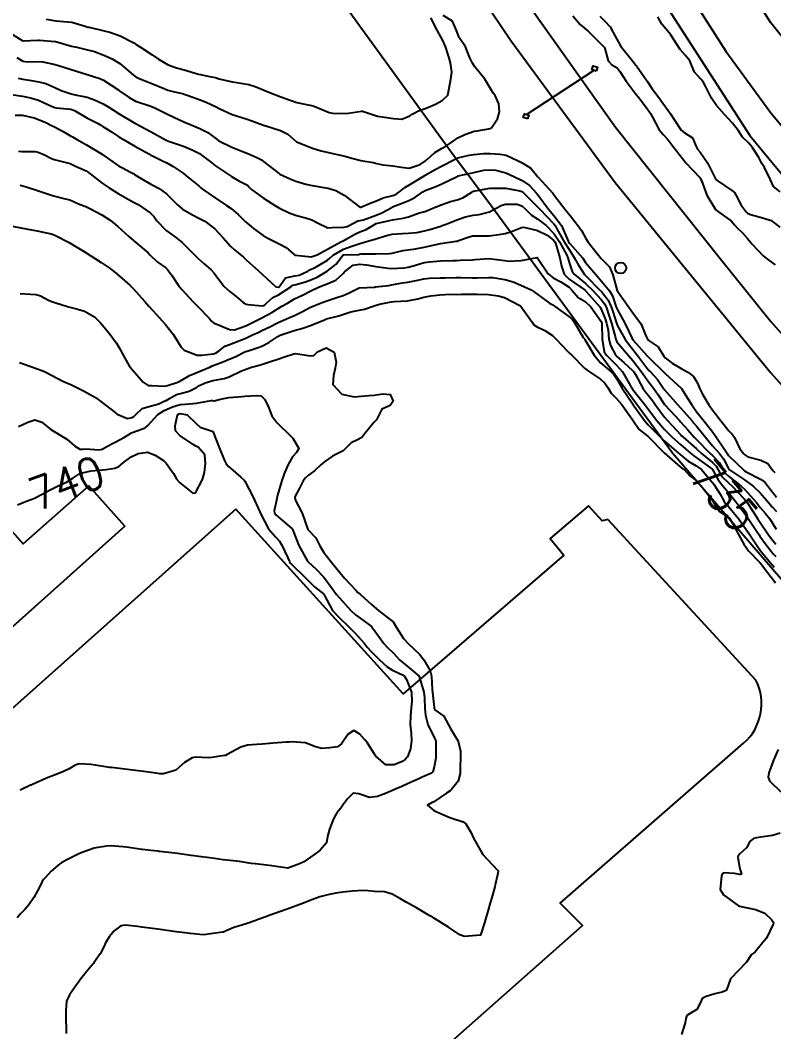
# Model space of a CAD drawing. Header units: metres. Extents: x 307586 to 320046, y 7427249 to 7434250.
# Drawn here: x 314451.9 to 314545.3, y 7432090.3 to 7432215.6 of the extents above; entities that cross this region are included whole.
import ezdxf
from ezdxf.enums import TextEntityAlignment as Align

# ---------------------------------------------------------------- set-up
doc = ezdxf.new("R2010")
doc.units = ezdxf.units.M
doc.header["$MEASUREMENT"] = 0
for name, color, linetype in [('Cotas', 45, 'Continuous'), ('Curvas de Nivel 1m', 11, 'Continuous'), ('Curvas de Nivel 5m', 15, 'Continuous'), ('Divisa', 42, 'FENCELINE2'), ('Edificações', 30, 'Continuous'), ('Linha Férrea', 20, 'Continuous'), ('Portico', 45, 'Continuous'), ('Postes', 20, 'Continuous'), ('Vias Primárias', 230, 'Continuous')]:
    doc.layers.add(name, color=color, linetype=linetype)
doc.styles.add('Style-STANDARD', font='STANDARD.shx')
doc.linetypes.add('FENCELINE2', pattern='A,0.25,-0.1,[132,ltypeshp.shx,S=0.1,R=0,X=-0.1,Y=0],-0.1,1', length=1.45)

msp = doc.modelspace()

# ---------------------------------------------------------------- linework, layer by layer
at = {"layer": 'Curvas de Nivel 1m', "flags": 128}
for points, elevation in [([(314450.3, 7432214.23), (314452.14, 7432213.08), (314452.28, 7432213.02), (314454.1, 7432213.1), (314454.29, 7432213.1), (314456.23, 7432212.94), (314456.28, 7432212.93), (314456.47, 7432212.88), (314458.28, 7432212.37), (314458.91, 7432212.22), (314460.27, 7432211.92), (314461.13, 7432211.68), (314462.27, 7432211.26), (314463.3, 7432210.8), (314464.25, 7432210.2), (314465.95, 7432208.76), (314466.11, 7432208.64), (314466.23, 7432208.55), (314466.64, 7432208.34), (314468.22, 7432207.75), (314469.85, 7432207.09), (314470.21, 7432206.91), (314470.36, 7432206.86), (314471.05, 7432206.71), (314472.01, 7432206.49), (314472.21, 7432206.43), (314472.6, 7432206.29), (314474.2, 7432205.69), (314474.95, 7432205.41), (314476.19, 7432204.83), (314476.57, 7432204.64), (314478.18, 7432203.89), (314479.23, 7432203.55), (314480.17, 7432203.29), (314482.06, 7432202.57), (314482.13, 7432202.54), (314482.16, 7432202.53), (314482.23, 7432202.51), (314484.16, 7432201.9), (314485.06, 7432201.45), (314486.14, 7432200.52), (314488.13, 7432199.73), (314489.21, 7432199.41), (314490.12, 7432199.18), (314491.75, 7432198.82), (314492.12, 7432198.75), (314493.17, 7432198.44), (314494.11, 7432198.19), (314495.64, 7432197.94), (314496.11, 7432197.84), (314496.84, 7432197.66), (314498.1, 7432197.53), (314499.1, 7432197.37), (314500.1, 7432197.24), (314501.46, 7432197.7), (314502.11, 7432198.16), (314502.21, 7432198.23), (314502.34, 7432198.33), (314503.27, 7432199.17), (314504.13, 7432199.69), (314504.54, 7432199.9), (314505.14, 7432200.3), (314506.15, 7432201.01), (314506.99, 7432201.43), (314508.16, 7432201.81), (314508.54, 7432201.88), (314510.16, 7432202.16), (314510.3, 7432202.24), (314511.06, 7432203.35), (314511.31, 7432204.22), (314511.2, 7432205.22), (314510.74, 7432206.23), (314510.53, 7432206.55), (314510.22, 7432207.05), (314509.46, 7432208.25), (314508.26, 7432209.79), (314507.93, 7432210.26), (314507.62, 7432210.92), (314507.08, 7432212.27), (314506.3, 7432213.44), (314505.95, 7432214.29), (314505.48, 7432215.45), (314504.33, 7432216.17)], 729), ([(314455.14, 7432215.72), (314456.32, 7432215.49), (314457.79, 7432215.39), (314458.32, 7432215.33), (314459.97, 7432214.84), (314460.31, 7432214.73), (314460.45, 7432214.7), (314462.3, 7432214.27), (314463.02, 7432214.09), (314464.3, 7432213.63), (314465.99, 7432212.76), (314466.17, 7432212.65), (314466.28, 7432212.56), (314466.81, 7432212.22), (314468.27, 7432211.28), (314469.06, 7432210.73), (314470.25, 7432210.04), (314471.28, 7432209.67), (314472.24, 7432209.41), (314474.01, 7432208.9), (314474.24, 7432208.85), (314475.14, 7432208.66), (314476.05, 7432208.47), (314476.23, 7432208.42), (314476.53, 7432208.33), (314478.23, 7432207.96), (314479.01, 7432207.82), (314480.22, 7432207.62), (314481.01, 7432207.38), (314482.22, 7432206.86), (314482.93, 7432206.56), (314484.21, 7432206.1), (314485.35, 7432205.68), (314486.2, 7432205.39), (314487.6, 7432205.1), (314488.2, 7432204.98), (314489.42, 7432204.49), (314490.19, 7432204.16), (314490.6, 7432204.06), (314492.19, 7432204.01), (314492.6, 7432204.04), (314494.19, 7432204.3), (314494.33, 7432204.29), (314496.18, 7432203.68), (314497.03, 7432203.55), (314498.18, 7432203.38), (314499.21, 7432203.33), (314500.18, 7432203.73), (314500.55, 7432203.99), (314501.26, 7432204.34), (314502.2, 7432204.67), (314503.35, 7432205.17), (314504.21, 7432205.64), (314504.88, 7432206.3), (314505.08, 7432207.15), (314505.28, 7432208.29), (314505.39, 7432209.15), (314505.24, 7432210.3), (314505, 7432211.03), (314504.62, 7432212.3), (314504.29, 7432213.08), (314503.59, 7432214.32), (314502.77, 7432215.88)], 728), ([(314520.38, 7432216.12), (314521.27, 7432215.05), (314522.31, 7432214.18), (314522.42, 7432214.09), (314524.29, 7432212.21), (314524.34, 7432212.07), (314524.74, 7432210.54), (314525.2, 7432210.06), (314525.89, 7432209.68), (314526.25, 7432209.19), (314526.98, 7432208.03), (314528.22, 7432206.38), (314528.5, 7432206.02), (314529.54, 7432204.67), (314530.01, 7432204), (314530.19, 7432203.63), (314531.07, 7432201.99), (314531.58, 7432201.4), (314532.15, 7432200.79), (314532.79, 7432199.96), (314534.13, 7432198.24), (314534.25, 7432198.07), (314534.35, 7432197.95), (314536.1, 7432196.08), (314536.21, 7432195.92), (314536.31, 7432195.7), (314536.98, 7432193.91), (314538.05, 7432192.14), (314538.29, 7432191.9), (314540.03, 7432190.67), (314540.39, 7432190.24), (314540.72, 7432189.87), (314541.39, 7432189.23), (314542.01, 7432188.52), (314542.6, 7432187.84), (314543.98, 7432186.39), (314544.71, 7432185.82), (314545.44, 7432185.28)], 729), ([(314523.72, 7432216.08), (314524.33, 7432215.45), (314525.01, 7432214.75), (314525.39, 7432214.05), (314526.29, 7432212.41), (314526.56, 7432212.04), (314527.76, 7432210.53), (314528.18, 7432210.02), (314528.26, 7432209.91), (314529.57, 7432208.01), (314530.23, 7432207.06), (314531.04, 7432205.99), (314531.53, 7432205.31), (314532.2, 7432204.38), (314532.49, 7432203.97), (314533.01, 7432203.13), (314533.81, 7432201.95), (314534.16, 7432201.66), (314535.21, 7432200.99), (314535.68, 7432199.93), (314535.82, 7432199.6), (314536.14, 7432199.21), (314537.08, 7432197.91), (314538.05, 7432195.94), (314538.07, 7432195.9), (314538.09, 7432195.87), (314538.28, 7432195.7), (314540.08, 7432194.49), (314540.42, 7432194.22), (314540.62, 7432193.87), (314541.24, 7432192.68), (314541.84, 7432191.85), (314541.93, 7432191.74), (314542.04, 7432191.66), (314542.38, 7432191.51), (314544.04, 7432191.07), (314544.97, 7432190.75), (314546.02, 7432189.94)], 728), ([(314546.08, 7432194.31), (314545.25, 7432194.98), (314544.85, 7432195.82), (314544.12, 7432197.31), (314543.81, 7432197.83), (314543.41, 7432198.56), (314542.6, 7432199.85), (314542.15, 7432200.37), (314541.39, 7432201.1), (314540.9, 7432201.87), (314540.18, 7432202.81), (314539.17, 7432203.89), (314538.2, 7432205), (314537.55, 7432205.91), (314536.85, 7432207.3), (314536.53, 7432207.92), (314536.25, 7432208.28), (314535.47, 7432209.15), (314535.13, 7432209.94), (314534.87, 7432210.55), (314534.28, 7432211.26), (314533.68, 7432211.96), (314532.48, 7432213.8), (314532.37, 7432213.97), (314532.31, 7432214.03), (314531.41, 7432215.07), (314530.92, 7432215.99)], 728), ([(314451.67, 7432208.38), (314452.23, 7432208.28), (314453.01, 7432208.14), (314454.22, 7432207.95), (314455.08, 7432207.75), (314456.22, 7432207.23), (314457, 7432206.87), (314458.21, 7432206.47), (314458.73, 7432206.34), (314460.2, 7432206.02), (314461.1, 7432205.72), (314462.2, 7432205.21), (314462.89, 7432204.8), (314464.18, 7432203.98), (314466.11, 7432202.81), (314466.16, 7432202.78), (314466.21, 7432202.76), (314468.15, 7432201.73), (314470, 7432200.72), (314470.14, 7432200.65), (314470.27, 7432200.59), (314472.13, 7432199.97), (314473.32, 7432199.49), (314474.12, 7432199.06), (314474.68, 7432198.66), (314475.47, 7432198.01), (314476.1, 7432197.54), (314477.48, 7432196.63), (314478.09, 7432196.22), (314479.01, 7432195.68), (314480.08, 7432195.12), (314480.33, 7432194.85), (314480.59, 7432194.59), (314482.06, 7432193.51), (314483.53, 7432192.56), (314484.04, 7432192.27), (314485.22, 7432191.71), (314486.03, 7432191.41), (314487.53, 7432191.01), (314488.03, 7432190.85), (314488.73, 7432190.49), (314490.01, 7432189.86), (314490.57, 7432189.91), (314492.02, 7432189.94), (314492.43, 7432190.03), (314493.22, 7432190.44), (314493.73, 7432190.73), (314494.03, 7432190.77), (314494.46, 7432190.85), (314496.03, 7432191.43), (314496.72, 7432191.71), (314497.94, 7432192.38), (314498, 7432192.42), (314498.04, 7432192.44), (314499.43, 7432192.99), (314500.06, 7432193.25), (314500.8, 7432193.61), (314501.81, 7432194.33), (314502.07, 7432194.48), (314503.42, 7432194.97), (314504.08, 7432195.28), (314506.04, 7432196.23), (314506.09, 7432196.25), (314506.11, 7432196.26), (314506.19, 7432196.28), (314507.73, 7432196.63), (314508.1, 7432196.71), (314509.37, 7432196.98), (314510.1, 7432197.04), (314510.86, 7432196.99), (314512.1, 7432196.67), (314513.09, 7432196.2), (314514.09, 7432195.7), (314515.01, 7432195.11), (314515.87, 7432194.16), (314516.07, 7432193.89), (314517.38, 7432192.15), (314518.04, 7432191.39), (314518.98, 7432190.13), (314519.73, 7432188.4), (314519.86, 7432188.12), (314520, 7432187.92), (314521.6, 7432186.1), (314521.76, 7432185.88), (314521.97, 7432185.57), (314523.24, 7432184.08), (314523.94, 7432183.25), (314524.91, 7432182.06), (314525.29, 7432181.42), (314525.77, 7432180.04), (314525.8, 7432179.94), (314525.9, 7432179.71), (314526.83, 7432178.03), (314527.73, 7432176.14), (314527.8, 7432176.02), (314527.85, 7432175.95), (314529.6, 7432174), (314529.83, 7432173.75), (314531.64, 7432171.97), (314531.72, 7432171.88), (314531.8, 7432171.79), (314533.33, 7432170.41), (314533.78, 7432170.03), (314533.82, 7432169.99), (314533.86, 7432169.95), (314534.6, 7432168.77), (314535.11, 7432167.93), (314535.75, 7432167.04), (314536.66, 7432165.91), (314537.72, 7432164.54), (314538.19, 7432163.9), (314539.11, 7432162.46), (314539.53, 7432161.87), (314539.59, 7432161.78), (314539.68, 7432161.66), (314541.56, 7432159.85), (314541.66, 7432159.77), (314541.87, 7432159.64), (314543.65, 7432158.71), (314544.18, 7432158.35), (314544.59, 7432157.82), (314545.62, 7432156.48)], 731), ([(314450.78, 7432206.37), (314452.21, 7432206.17), (314453.17, 7432205.95), (314454.2, 7432205.65), (314454.73, 7432205.44), (314455.86, 7432204.89), (314456.19, 7432204.74), (314456.37, 7432204.7), (314458.19, 7432204.57), (314458.64, 7432204.4), (314460.17, 7432203.5), (314461.49, 7432202.82), (314461.92, 7432202.57), (314462.16, 7432202.42), (314463.22, 7432201.73), (314464.15, 7432201.11), (314464.34, 7432200.99), (314464.72, 7432200.78), (314466.13, 7432199.99), (314467.83, 7432199.03), (314468.11, 7432198.87), (314468.38, 7432198.74), (314469.56, 7432198.17), (314470.1, 7432197.9), (314470.85, 7432197.46), (314471.99, 7432196.69), (314472.09, 7432196.62), (314472.45, 7432196.32), (314474.08, 7432195.03), (314474.26, 7432194.85), (314474.48, 7432194.66), (314476.06, 7432193.56), (314477.47, 7432192.63), (314478.04, 7432192.23), (314478.91, 7432191.49), (314479.84, 7432190.59), (314480.02, 7432190.42), (314480.8, 7432189.79), (314482, 7432188.91), (314482.58, 7432188.56), (314483.99, 7432187.88), (314484.85, 7432187.41), (314485.91, 7432186.52), (314485.94, 7432186.49), (314485.97, 7432186.48), (314486.02, 7432186.47), (314487.97, 7432186.28), (314488.7, 7432186.49), (314489.98, 7432187.2), (314491.65, 7432188.11), (314491.99, 7432188.29), (314492.1, 7432188.34), (314492.31, 7432188.45), (314493.36, 7432189.08), (314494.01, 7432189.34), (314494.79, 7432189.64), (314496, 7432190.4), (314496.02, 7432190.41), (314497.66, 7432190.75), (314498.03, 7432190.83), (314499.36, 7432191.04), (314500.03, 7432191.22), (314501.4, 7432191.7), (314502.04, 7432191.89), (314502.36, 7432192.01), (314503.1, 7432192.32), (314503.77, 7432192.59), (314504.05, 7432192.71), (314505.22, 7432193.13), (314506.06, 7432193.34), (314506.77, 7432193.57), (314507.86, 7432194.26), (314507.99, 7432194.35), (314508.07, 7432194.38), (314509.63, 7432194.69), (314510.08, 7432194.75), (314510.62, 7432194.77), (314512.08, 7432194.76), (314513.82, 7432194.45), (314514.07, 7432194.35), (314514.17, 7432194.29), (314514.28, 7432194.19), (314516.05, 7432192.43), (314516.31, 7432192.16), (314518.03, 7432190.37), (314518.2, 7432190.14), (314518.41, 7432189.75), (314519.29, 7432188.13), (314519.99, 7432187.03), (314520.58, 7432186.11), (314521.07, 7432185.21), (314521.84, 7432184.09), (314521.95, 7432183.96), (314523.81, 7432182.07), (314523.92, 7432181.96), (314524.76, 7432180.91), (314525.14, 7432180.05), (314525.32, 7432179.48), (314525.79, 7432178.04), (314525.88, 7432177.78), (314526.86, 7432176.03), (314527.84, 7432174.75), (314528.45, 7432174.01), (314529.81, 7432172.2), (314529.99, 7432172), (314530.86, 7432171.05), (314531.63, 7432169.97), (314531.69, 7432169.88), (314531.78, 7432169.76), (314533.35, 7432167.95), (314533.76, 7432167.5), (314535.16, 7432165.93), (314535.43, 7432165.62), (314535.73, 7432165.26), (314536.82, 7432163.91), (314537.7, 7432162.86), (314538.54, 7432161.89), (314539.03, 7432161.23), (314539.66, 7432160.04), (314539.79, 7432159.87), (314541.65, 7432158.64), (314542.74, 7432157.84), (314543.63, 7432156.98), (314544.62, 7432155.81), (314545.09, 7432155.29), (314545.6, 7432154.73)], 732), ([(314451.31, 7432203.8), (314452.18, 7432203.8), (314453.63, 7432203.46), (314454.17, 7432203.29), (314455.08, 7432202.9), (314455.8, 7432202.53), (314456.16, 7432202.36), (314457.22, 7432201.8), (314458.15, 7432201.26), (314458.4, 7432201.11), (314458.87, 7432200.85), (314460.13, 7432200.15), (314461.79, 7432199.14), (314462.11, 7432198.93), (314462.29, 7432198.81), (314464.1, 7432197.55), (314464.59, 7432197.27), (314465.56, 7432196.77), (314465.9, 7432196.58), (314466.09, 7432196.46), (314466.83, 7432196.01), (314468.08, 7432195.27), (314468.43, 7432195.08), (314469.15, 7432194.72), (314470.06, 7432194.08), (314471.42, 7432192.7), (314472.04, 7432192.17), (314473.25, 7432191.46), (314474.03, 7432191.05), (314474.28, 7432190.92), (314474.77, 7432190.66), (314476.01, 7432189.72), (314477.04, 7432188.63), (314477.98, 7432187.58), (314478.48, 7432187.12), (314479.14, 7432186.6), (314479.59, 7432186.21), (314479.97, 7432185.85), (314481.41, 7432184.58), (314481.95, 7432184.07), (314483.58, 7432182.55), (314483.92, 7432182.5), (314484, 7432182.55), (314484.8, 7432183.68), (314485.94, 7432183.89), (314486.49, 7432183.97), (314487.54, 7432184.5), (314487.79, 7432184.66), (314487.96, 7432184.72), (314488.38, 7432184.91), (314489.97, 7432185.85), (314490.31, 7432186.12), (314490.69, 7432186.46), (314491.98, 7432187.23), (314492.87, 7432187.55), (314493.99, 7432187.92), (314495.69, 7432188.4), (314495.93, 7432188.47), (314495.99, 7432188.48), (314497.45, 7432188.94), (314498, 7432189.05), (314499.23, 7432189.14), (314500.01, 7432189.18), (314501.06, 7432189.29), (314502.01, 7432189.48), (314502.68, 7432189.66), (314504.02, 7432190.08), (314504.2, 7432190.13), (314504.68, 7432190.3), (314506.03, 7432190.85), (314507.08, 7432191.22), (314508.03, 7432191.41), (314508.79, 7432191.5), (314510.04, 7432191.83), (314510.82, 7432192.23), (314511.6, 7432192.67), (314512.05, 7432192.78), (314513.48, 7432192.77), (314514.05, 7432192.57), (314514.5, 7432192.18), (314515.28, 7432191.41), (314516.03, 7432190.93), (314517.07, 7432190.15), (314518.01, 7432189.17), (314518.72, 7432188.13), (314519.63, 7432186.47), (314519.78, 7432186.12), (314519.97, 7432185.43), (314520.28, 7432184.44), (314520.53, 7432184.11), (314521.94, 7432182.96), (314522.85, 7432182.08), (314523.91, 7432180.96), (314524.3, 7432180.46), (314524.49, 7432180.06), (314524.85, 7432179.02), (314525.17, 7432178.05), (314525.68, 7432176.22), (314525.71, 7432176.04), (314525.74, 7432175.93), (314525.85, 7432175.74), (314527.28, 7432174.03), (314527.82, 7432173.4), (314528.89, 7432172.01), (314529.79, 7432170.74), (314530.11, 7432170.32), (314530.36, 7432169.99), (314530.95, 7432169.16), (314531.75, 7432167.97), (314533.63, 7432165.95), (314533.73, 7432165.84), (314534.63, 7432164.84), (314535.43, 7432163.92), (314535.71, 7432163.63), (314537.41, 7432161.9), (314537.68, 7432161.66), (314538.55, 7432160.76), (314539.04, 7432159.88), (314539.27, 7432159.48), (314539.66, 7432159.1), (314541.24, 7432157.85), (314541.64, 7432157.49), (314543.13, 7432155.83), (314543.61, 7432155.23), (314544.24, 7432154.46), (314544.77, 7432153.81), (314545.57, 7432152.53)], 733), ([(314451.69, 7432199.36), (314452.12, 7432199.3), (314453.75, 7432199.29), (314454.12, 7432199.23), (314454.92, 7432198.9), (314455.7, 7432198.48), (314456.11, 7432198.33), (314456.8, 7432198.17), (314458.1, 7432197.81), (314458.76, 7432197.51), (314460.09, 7432196.9), (314460.22, 7432196.83), (314462.08, 7432195.38), (314462.93, 7432194.8), (314464.06, 7432194.11), (314465.56, 7432193.26), (314466.05, 7432193.01), (314466.53, 7432192.76), (314468.03, 7432191.73), (314468.5, 7432191.21), (314468.86, 7432190.73), (314470.01, 7432189.54), (314471.14, 7432188.7), (314471.99, 7432188.05), (314473.34, 7432186.68), (314473.97, 7432186.04), (314474.71, 7432185.4), (314475.59, 7432184.65), (314475.95, 7432184.22), (314477.16, 7432182.63), (314477.92, 7432181.94), (314478.65, 7432181.35), (314479.52, 7432180.6), (314479.9, 7432180.4), (314480.12, 7432180.37), (314481.9, 7432180.2), (314482.19, 7432180.28), (314482.49, 7432180.56), (314483.22, 7432181.24), (314483.91, 7432181.57), (314485.45, 7432182.53), (314485.71, 7432182.74), (314485.93, 7432182.81), (314487.28, 7432183.16), (314487.94, 7432183.4), (314488.69, 7432183.74), (314489.93, 7432184.47), (314489.95, 7432184.48), (314491.05, 7432185.37), (314491.88, 7432186.45), (314491.97, 7432186.5), (314493.84, 7432186.57), (314493.97, 7432186.59), (314494.17, 7432186.63), (314495.98, 7432186.63), (314497.68, 7432186.68), (314497.98, 7432186.73), (314499.3, 7432187.05), (314499.98, 7432187.13), (314500.9, 7432187.26), (314501.98, 7432187.47), (314502.69, 7432187.62), (314503.99, 7432187.9), (314505.92, 7432188.2), (314505.99, 7432188.21), (314506.05, 7432188.22), (314506.23, 7432188.28), (314507.52, 7432188.74), (314508, 7432188.85), (314509.38, 7432188.86), (314510, 7432188.87), (314511.22, 7432189.01), (314512.01, 7432189.17), (314512.8, 7432189.42), (314514.02, 7432189.9), (314514.29, 7432189.92), (314516.01, 7432189.52), (314517.21, 7432188.95), (314518, 7432188.33), (314518.15, 7432188.14), (314518.29, 7432187.85), (314518.76, 7432186.13), (314518.97, 7432185.12), (314519.32, 7432184.13), (314519.94, 7432183.5), (314521.89, 7432182.12), (314521.92, 7432182.1), (314522.05, 7432181.96), (314523.73, 7432180.07), (314523.9, 7432179.79), (314524.39, 7432178.57), (314524.56, 7432178.06), (314524.75, 7432177.17), (314524.86, 7432176.05), (314525.05, 7432175.26), (314525.72, 7432174.04), (314525.83, 7432173.92), (314526.69, 7432173.16), (314527.81, 7432172.16), (314527.92, 7432172.02), (314528.13, 7432171.68), (314529.06, 7432170.01), (314529.36, 7432169.58), (314529.77, 7432169.07), (314530.25, 7432168.46), (314530.59, 7432167.98), (314531.74, 7432166.42), (314532.12, 7432165.97), (314533.72, 7432164.25), (314533.86, 7432164.09), (314534.01, 7432163.95), (314535.69, 7432162.48), (314536.34, 7432161.91), (314537.67, 7432160.8), (314538.12, 7432160.34), (314538.37, 7432159.89), (314538.85, 7432159.07), (314539.65, 7432158.28), (314540.11, 7432157.87), (314541.62, 7432156.27), (314541.96, 7432155.85), (314542.67, 7432154.77), (314543.26, 7432153.83), (314543.59, 7432153.34), (314544.62, 7432151.81), (314545.02, 7432151.27), (314545.55, 7432150.65)], 734), ([(314450.91, 7432190.05), (314452.01, 7432189.85), (314453.31, 7432189.61), (314454, 7432189.48), (314455.77, 7432189.11), (314456, 7432189.04), (314456.36, 7432188.88), (314457.98, 7432188.03), (314458.73, 7432187.6), (314459.97, 7432186.83), (314461.96, 7432185.54), (314463.05, 7432184.8), (314463.94, 7432184.12), (314465.48, 7432182.77), (314465.71, 7432182.55), (314465.92, 7432182.33), (314467.33, 7432180.75), (314467.89, 7432180.12), (314469.16, 7432178.72), (314469.49, 7432178.34), (314469.86, 7432177.92), (314470.87, 7432176.7), (314471.84, 7432175.06), (314472.23, 7432174.69), (314473.82, 7432174.06), (314474.41, 7432174.07), (314475.83, 7432174.25), (314476.13, 7432174.34), (314476.56, 7432174.63), (314477.28, 7432175.19), (314477.84, 7432175.41), (314479.14, 7432175.9), (314479.85, 7432176.19), (314480.13, 7432176.31), (314480.69, 7432176.58), (314481.48, 7432176.95), (314481.86, 7432177.12), (314482.83, 7432177.59), (314483.87, 7432178.11), (314484.84, 7432178.54), (314485.56, 7432178.85), (314485.88, 7432179), (314486.89, 7432179.51), (314487.9, 7432180.01), (314488.23, 7432180.16), (314488.98, 7432180.48), (314489.91, 7432180.83), (314491.15, 7432181.22), (314491.91, 7432181.48), (314492.59, 7432181.77), (314493.92, 7432182.43), (314495.81, 7432182.52), (314495.92, 7432182.53), (314497.58, 7432182.73), (314497.93, 7432182.79), (314499.26, 7432183.04), (314499.93, 7432183.14), (314500.96, 7432183.32), (314501.94, 7432183.55), (314502.63, 7432183.63), (314503.94, 7432183.65), (314504.58, 7432183.67), (314505.94, 7432183.72), (314506.5, 7432183.72), (314507.94, 7432183.68), (314508.52, 7432183.68), (314509.95, 7432183.72), (314510.48, 7432183.7), (314511.94, 7432183.47), (314512.99, 7432183.15), (314513.93, 7432182.77), (314515.21, 7432182.17), (314515.64, 7432181.89), (314515.92, 7432181.67), (314517.51, 7432180.54), (314517.9, 7432180.3), (314518.13, 7432180.14), (314519.89, 7432178.87), (314520.31, 7432178.53), (314520.57, 7432178.11), (314521.67, 7432176.28), (314521.81, 7432176.09), (314521.83, 7432176.07), (314521.85, 7432176.04), (314523.01, 7432174.08), (314523.82, 7432173.15), (314525.08, 7432172.05), (314525.45, 7432171.7), (314525.79, 7432171.19), (314526.46, 7432170.03), (314527.76, 7432168.09), (314527.79, 7432168.05), (314527.82, 7432168.02), (314527.99, 7432167.78), (314529.25, 7432166), (314529.47, 7432165.73), (314529.73, 7432165.46), (314531.19, 7432163.98), (314531.71, 7432163.48), (314533.48, 7432161.95), (314533.68, 7432161.77), (314534.69, 7432160.95), (314535.67, 7432160.39), (314536.32, 7432159.91), (314537.65, 7432158.36), (314537.84, 7432158.09), (314537.97, 7432157.9), (314538.64, 7432156.87), (314539.18, 7432155.88), (314539.35, 7432155.62), (314539.61, 7432155.36), (314540.89, 7432153.86), (314541.58, 7432152.91), (314542.3, 7432151.84), (314543.54, 7432149.95), (314543.59, 7432149.88), (314543.64, 7432149.83), (314544.51, 7432148.79), (314545.33, 7432147.8)], 736), ([(314451.91, 7432181.74), (314453.19, 7432181.64), (314453.91, 7432181.59), (314454.41, 7432181.41), (314455.44, 7432180.89), (314455.9, 7432180.69), (314456.19, 7432180.59), (314457.89, 7432180.06), (314458.9, 7432179.83), (314459.88, 7432179.55), (314461.12, 7432178.82), (314461.87, 7432178.1), (314462.93, 7432176.8), (314463.84, 7432175.58), (314464.13, 7432175.08), (314464.3, 7432174.78), (314464.89, 7432173.7), (314465.43, 7432172.77), (314465.59, 7432172.55), (314465.8, 7432172.3), (314467.16, 7432170.75), (314467.78, 7432170.33), (314468.2, 7432170.31), (314469.78, 7432170.25), (314470.17, 7432170.31), (314471.31, 7432170.69), (314471.65, 7432170.82), (314471.79, 7432170.9), (314472.9, 7432171.57), (314473.8, 7432171.94), (314475.48, 7432172.64), (314475.7, 7432172.75), (314475.81, 7432172.79), (314477.15, 7432173.29), (314477.82, 7432173.57), (314478.54, 7432173.89), (314479.83, 7432174.52), (314479.88, 7432174.54), (314480.03, 7432174.59), (314481.39, 7432175.03), (314481.84, 7432175.21), (314482.73, 7432175.67), (314483.85, 7432176.41), (314484.11, 7432176.55), (314485.86, 7432177.14), (314486.94, 7432177.43), (314487.87, 7432177.75), (314489.6, 7432178.47), (314489.8, 7432178.55), (314489.87, 7432178.58), (314491.37, 7432178.96), (314491.88, 7432179.11), (314492.87, 7432179.45), (314493.89, 7432179.67), (314494.55, 7432179.77), (314495.9, 7432180.24), (314496.01, 7432180.29), (314496.42, 7432180.39), (314497.66, 7432180.63), (314497.91, 7432180.68), (314498.25, 7432180.72), (314499.91, 7432180.81), (314501.18, 7432181.07), (314501.91, 7432181.27), (314502.8, 7432181.44), (314503.92, 7432181.57), (314505.25, 7432181.62), (314505.92, 7432181.61), (314506.57, 7432181.62), (314507.92, 7432181.64), (314508.53, 7432181.64), (314509.92, 7432181.6), (314511.14, 7432181.44), (314511.91, 7432181.21), (314513.9, 7432180.19), (314514.74, 7432179.03), (314515.33, 7432178.17), (314515.56, 7432177.84), (314515.87, 7432177.63), (314516.9, 7432177.12), (314517.86, 7432176.5), (314518.25, 7432176.14), (314519.84, 7432174.47), (314520.02, 7432174.3), (314520.2, 7432174.11), (314521.81, 7432172.49), (314522.31, 7432172.08), (314523.79, 7432171.09), (314524.35, 7432170.62), (314524.72, 7432170.06), (314525.12, 7432169.39), (314525.77, 7432168.76), (314526.41, 7432168.03), (314527.73, 7432166.14), (314527.81, 7432166.02), (314528.6, 7432164.89), (314529.71, 7432163.99), (314531.68, 7432161.97), (314533.67, 7432160.25), (314533.85, 7432160.13), (314534.13, 7432159.94), (314534.88, 7432159.15), (314535.65, 7432158.56), (314536.3, 7432157.91), (314537.62, 7432156.2), (314537.78, 7432155.9), (314538.49, 7432154.77), (314539.59, 7432154.04), (314539.78, 7432153.87), (314540.16, 7432153.29), (314540.9, 7432151.86), (314541.55, 7432150.65), (314542.13, 7432149.84), (314543.53, 7432148.39), (314543.8, 7432148.1), (314544.02, 7432147.82), (314545.49, 7432145.86)], 737), ([(314451.81, 7432173.19), (314452.54, 7432172.92), (314453.8, 7432172.48), (314454.94, 7432172.04), (314455.79, 7432171.6), (314457.21, 7432170.87), (314457.78, 7432170.61), (314458.2, 7432170.43), (314459.77, 7432169.65), (314461.23, 7432168.82), (314461.75, 7432168.47), (314463.16, 7432167.38), (314463.73, 7432166.92), (314463.81, 7432166.87), (314463.91, 7432166.79), (314465.19, 7432166.23), (314465.73, 7432166.37), (314465.99, 7432166.5), (314466.25, 7432166.75), (314467.01, 7432167.47), (314467.74, 7432167.66), (314469.08, 7432168.05), (314469.75, 7432168.38), (314469.98, 7432168.48), (314470.41, 7432168.7), (314471.27, 7432169.19), (314471.76, 7432169.34), (314472.84, 7432169.61), (314473.77, 7432170.09), (314474.13, 7432170.31), (314474.82, 7432170.65), (314475.79, 7432170.96), (314477.2, 7432171.21), (314477.79, 7432171.4), (314479.33, 7432172.13), (314479.8, 7432172.32), (314479.99, 7432172.39), (314480.58, 7432172.58), (314481.54, 7432172.84), (314481.81, 7432172.92), (314483.05, 7432173.32), (314483.82, 7432173.6), (314484.53, 7432173.83), (314485.83, 7432174.25), (314486.07, 7432174.28), (314487.83, 7432174.01), (314488.28, 7432174.04), (314488.73, 7432174.49), (314489.84, 7432175), (314490.82, 7432174.46), (314491.06, 7432173.22), (314490.95, 7432172.46), (314490.71, 7432171.55), (314490.65, 7432170.46), (314491.76, 7432169.24), (314493.28, 7432168.92), (314493.76, 7432168.96), (314495.1, 7432169.08), (314495.76, 7432169.13), (314496.84, 7432169.31), (314497.77, 7432169.2), (314498.13, 7432168.37), (314497.75, 7432167.86), (314496.73, 7432167.4), (314496.24, 7432166.39), (314496.04, 7432166.08), (314495.73, 7432165.76), (314494.66, 7432164.42), (314494.23, 7432163.9), (314493.7, 7432163.58), (314492.91, 7432163.22), (314492.15, 7432162.45), (314491.91, 7432162.22), (314491.68, 7432162.11), (314490.59, 7432161.55), (314489.67, 7432160.89), (314489.18, 7432160.48), (314488.37, 7432159.77), (314487.64, 7432159.23), (314487.26, 7432158.88), (314486.99, 7432158.51), (314486.51, 7432157.62), (314485.92, 7432156.52), (314485.97, 7432156.15), (314486.83, 7432154.51), (314487.56, 7432152.5), (314488.54, 7432151.47), (314489.05, 7432150.48), (314489.53, 7432149.62), (314490.44, 7432148.46), (314491.5, 7432147.17), (314492.11, 7432146.44), (314493.48, 7432144.97), (314493.75, 7432144.7), (314494.06, 7432144.42), (314495.45, 7432143.2), (314496.36, 7432142.39), (314497.43, 7432141.57), (314498.11, 7432141.05), (314498.53, 7432140.36), (314499.4, 7432138.98), (314500.02, 7432138.34), (314501.38, 7432137.05), (314501.94, 7432136.32), (314502.69, 7432134.99), (314502.89, 7432134.31), (314502.97, 7432132.67), (314502.99, 7432132.31), (314503.19, 7432130.43), (314503.21, 7432130.31), (314503.3, 7432130.15), (314504.38, 7432129.38), (314504.99, 7432128.28), (314505.28, 7432127.77), (314506.19, 7432126.27), (314506.48, 7432125.03), (314506.47, 7432124.27), (314506.43, 7432123.05), (314506.41, 7432122.27), (314506.17, 7432121.3), (314505.36, 7432120.28), (314505.27, 7432120.19), (314505.18, 7432120.12), (314504.73, 7432119.84), (314503.17, 7432118.76), (314502.87, 7432118.61), (314502.38, 7432118.32), (314503.15, 7432117.69), (314504.28, 7432117.16), (314505.14, 7432116.81), (314506.81, 7432116.26), (314507.13, 7432116.03), (314507.77, 7432114.9), (314508.08, 7432114.25), (314509.09, 7432112.42), (314509.23, 7432112.23), (314511.06, 7432110.28), (314511.12, 7432110.21), (314511.14, 7432110.13), (314511.06, 7432109.71), (314510.77, 7432108.48), (314510.7, 7432108.21), (314510.33, 7432106.91), (314510.13, 7432106.22), (314509.9, 7432105.33), (314509.58, 7432104.22), (314509.44, 7432103.77), (314508.96, 7432102.23), (314506.96, 7432102.06), (314506.38, 7432102.27), (314504.98, 7432103.23), (314503.24, 7432104.31), (314503.08, 7432104.4), (314502.99, 7432104.45), (314502.67, 7432104.64), (314501.01, 7432105.62), (314499.75, 7432106.34), (314499.02, 7432106.75), (314497.98, 7432107.32), (314497.03, 7432107.62), (314495.79, 7432107.63), (314495.03, 7432107.71), (314494.39, 7432107.77), (314493.03, 7432107.69), (314491.9, 7432107.57), (314491.02, 7432107.44), (314490.2, 7432107.28), (314489.02, 7432106.99), (314487.72, 7432106.49), (314487.01, 7432106.19), (314485.77, 7432105.74), (314485, 7432105.47), (314483.32, 7432104.87), (314482.99, 7432104.75), (314482.85, 7432104.7), (314482.46, 7432104.56), (314481.39, 7432104.17), (314480.98, 7432104.02), (314479.92, 7432103.64), (314478.97, 7432103.36), (314478.38, 7432103.19), (314477.08, 7432102.62), (314476.96, 7432102.59), (314475.22, 7432102.37), (314474.96, 7432102.32), (314474.58, 7432102.26), (314472.96, 7432102.43), (314470.96, 7432102.69), (314468.97, 7432102.99), (314468.65, 7432103.03), (314466.97, 7432103.21), (314466.43, 7432103.29), (314464.97, 7432103.47), (314464.37, 7432103.37), (314463.54, 7432102.78), (314462.96, 7432102.08), (314462.47, 7432101.27), (314462.26, 7432100.8), (314461.81, 7432099.92), (314461.05, 7432098.81), (314460.99, 7432098.73), (314460.91, 7432098.64), (314460.07, 7432097.65), (314459.42, 7432096.82), (314459.2, 7432096.52), (314458.89, 7432096.09), (314458.01, 7432094.84), (314457.67, 7432094.04), (314457.55, 7432092.85), (314457.57, 7432091.59), (314457.59, 7432090.85), (314457.61, 7432090.05)], 738), ([(314451.72, 7432165.26), (314452.84, 7432165.8), (314453.72, 7432166.08), (314454.59, 7432165.77), (314455.71, 7432164.88), (314457.7, 7432163.68), (314458.66, 7432162.85), (314459.29, 7432162.45), (314459.68, 7432162.45), (314460.04, 7432162.47), (314461.68, 7432162.37), (314462.05, 7432162.44), (314462.71, 7432162.8), (314463.33, 7432163.15), (314463.69, 7432163.3), (314464.84, 7432163.91), (314465.71, 7432164.44), (314465.92, 7432164.55), (314466.48, 7432164.75), (314467.38, 7432165.08), (314467.72, 7432165.35), (314468.97, 7432166.72), (314469.74, 7432167.21), (314470.78, 7432167.66), (314471.75, 7432167.96), (314472.4, 7432168.03), (314473.75, 7432168.15), (314475.58, 7432168.48), (314475.75, 7432168.47), (314475.95, 7432168.44), (314476.75, 7432168.63), (314477.57, 7432168.8), (314477.76, 7432168.82), (314479.39, 7432168.96), (314479.76, 7432168.99), (314481.24, 7432169.1), (314481.76, 7432169.04), (314482.22, 7432168.57), (314482.67, 7432167.63), (314483.09, 7432166.56), (314483.72, 7432165.73), (314484.32, 7432165.14), (314484.95, 7432164.53), (314485.7, 7432163.79), (314486.42, 7432162.51), (314486.16, 7432162.03), (314485.67, 7432161.49), (314485.11, 7432160.53), (314484.67, 7432159.51), (314484.34, 7432158.54), (314483.8, 7432156.73), (314483.76, 7432156.55), (314483.61, 7432155.9), (314483.37, 7432154.78), (314483.42, 7432154.55), (314483.59, 7432154.29), (314485.03, 7432153.07), (314485.56, 7432152.62), (314485.64, 7432152.52), (314485.69, 7432152.39), (314486.43, 7432150.51), (314487.51, 7432148.57), (314487.58, 7432148.5), (314488.58, 7432147.56), (314489.49, 7432146.63), (314489.63, 7432146.47), (314490.03, 7432145.92), (314491.11, 7432144.45), (314491.47, 7432144), (314492.86, 7432142.44), (314493.44, 7432141.93), (314494.32, 7432141.31), (314495.42, 7432140.47), (314495.49, 7432140.4), (314495.68, 7432140.13), (314496.96, 7432138.38), (314497.39, 7432137.92), (314498.17, 7432137.16), (314498.9, 7432136.36), (314499.15, 7432136.13), (314499.37, 7432135.97), (314501.33, 7432134.33), (314501.35, 7432134.29), (314501.94, 7432132.32), (314502.02, 7432131.62), (314502.04, 7432130.32), (314502.14, 7432129.48), (314502.4, 7432128.32), (314503.26, 7432126.65), (314503.39, 7432126.31), (314503.42, 7432124.49), (314503.42, 7432124.31), (314503.4, 7432124.14), (314503.21, 7432123.09), (314503.05, 7432122.47), (314502.89, 7432122.31), (314501.73, 7432121.79), (314501.2, 7432121.55), (314500.36, 7432121.17), (314499.19, 7432120.66), (314498.51, 7432120.36), (314497.17, 7432119.8), (314496.17, 7432119.39), (314495.17, 7432119.27), (314493.85, 7432119.74), (314493.17, 7432119.81), (314492.47, 7432119.13), (314491.96, 7432118.44), (314491.62, 7432117.97), (314491.14, 7432117.37), (314490.8, 7432116.79), (314490.66, 7432116.45), (314490.22, 7432115.36), (314489.99, 7432114.46), (314489.87, 7432113.69), (314489.09, 7432112.77), (314488.91, 7432112.64), (314488.71, 7432112.48), (314487.07, 7432111.33), (314486.52, 7432111.06), (314485.06, 7432110.52), (314483.32, 7432110.8), (314483.07, 7432110.84), (314482.75, 7432110.87), (314481.07, 7432111.06), (314480.51, 7432111.13), (314479.07, 7432111.34), (314477.94, 7432111.48), (314477.07, 7432111.58), (314475.98, 7432111.73), (314475.08, 7432111.85), (314474.37, 7432111.94), (314473.08, 7432112.11), (314471.42, 7432112.35), (314471.08, 7432112.39), (314469.19, 7432112.6), (314469.08, 7432112.61), (314468.99, 7432112.62), (314468.08, 7432112.73), (314467.08, 7432112.84), (314466.97, 7432112.85), (314465.09, 7432113.13), (314464.67, 7432113.19), (314463.09, 7432113.3), (314462.62, 7432113.26), (314461.09, 7432112.99), (314460.94, 7432112.96), (314460.5, 7432112.82), (314459.47, 7432112.43), (314459.08, 7432112.26), (314457.85, 7432111.63), (314457.07, 7432111.22), (314456.84, 7432111.08), (314456.56, 7432110.86), (314455.76, 7432110.16), (314455.04, 7432109.39), (314454.81, 7432109.11), (314454.65, 7432108.89), (314454.32, 7432108.19), (314453.62, 7432106.9), (314453, 7432106.01), (314452.48, 7432105.43), (314452, 7432104.92), (314451.54, 7432104.36)], 739), ([(314545.82, 7432125.22), (314545.23, 7432123.9), (314545.2, 7432123.8), (314544.66, 7432122.36), (314544.57, 7432121.81), (314544.74, 7432121.35), (314545.19, 7432120.88), (314546.38, 7432119.79)], 737), ([(314546.05, 7432114.87), (314545.12, 7432114.57), (314543.68, 7432114.39), (314543.12, 7432114.29), (314542.75, 7432114.2), (314542.33, 7432113.84), (314541.89, 7432113.06), (314541.09, 7432112.29), (314540.87, 7432112.07), (314540.81, 7432111.85), (314541.07, 7432110.47), (314541.26, 7432109.85), (314541.16, 7432109.75), (314541.06, 7432109.74), (314540.4, 7432109.86), (314539.06, 7432109.97), (314538.93, 7432109.87), (314538.78, 7432109.59), (314538.63, 7432107.88), (314539.03, 7432107.23), (314540.91, 7432105.85), (314541.01, 7432105.83), (314541.04, 7432105.82), (314543.01, 7432105.43), (314544.15, 7432104.95), (314545, 7432104.17), (314545.25, 7432103.8), (314545.22, 7432103.56), (314544.98, 7432103.18), (314544.56, 7432102.21), (314544.34, 7432101.81), (314542.95, 7432100.17), (314542.76, 7432100.02), (314542.53, 7432099.83), (314541.88, 7432098.89), (314540.92, 7432097.85), (314539.93, 7432096.84), (314539.57, 7432095.86), (314539.39, 7432095.36), (314538.89, 7432095.18), (314537.97, 7432094.97), (314536.88, 7432094.64), (314536.4, 7432094.38), (314536.18, 7432093.91), (314535.74, 7432093.03), (314534.85, 7432092.5), (314534.5, 7432092.27), (314534.4, 7432091.93), (314534.28, 7432091.37), (314533.84, 7432089.93)], 737)]:
    msp.add_lwpolyline(points, dxfattribs=dict(at, elevation=elevation))
at = {"layer": 'Curvas de Nivel 5m', "flags": 128}
for points, elevation in [([(314451.49, 7432210.94), (314452.26, 7432210.52), (314452.78, 7432210.4), (314454.26, 7432210.46), (314454.72, 7432210.43), (314456.25, 7432210.1), (314457.34, 7432209.77), (314458.24, 7432209.48), (314460.23, 7432208.84), (314461.78, 7432208.37), (314462.23, 7432208.15), (314464.12, 7432206.89), (314464.21, 7432206.82), (314464.23, 7432206.81), (314464.26, 7432206.79), (314465.41, 7432205.98), (314466.2, 7432205.53), (314467.98, 7432204.96), (314468.19, 7432204.89), (314468.52, 7432204.74), (314470.18, 7432203.92), (314471.63, 7432203.24), (314472.17, 7432203), (314472.89, 7432202.68), (314474.16, 7432202.17), (314475.17, 7432201.67), (314476.15, 7432200.91), (314476.54, 7432200.64), (314478.13, 7432199.85), (314479.39, 7432199.35), (314480.12, 7432199.06), (314481.22, 7432198.58), (314481.79, 7432198.26), (314482.11, 7432198.03), (314484.03, 7432196.55), (314484.09, 7432196.52), (314485.45, 7432195.89), (314486.08, 7432195.62), (314487.32, 7432195.27), (314488.08, 7432195.1), (314489.76, 7432194.8), (314490.08, 7432194.75), (314490.3, 7432194.7), (314491.01, 7432194.47), (314492.06, 7432193.91), (314493.99, 7432192.43), (314494.04, 7432192.42), (314494.11, 7432192.43), (314495.46, 7432193.01), (314496.05, 7432193.2), (314496.89, 7432193.56), (314498.07, 7432193.87), (314498.45, 7432193.99), (314498.96, 7432194.37), (314499.57, 7432194.87), (314500.08, 7432195.15), (314502.04, 7432196.33), (314502.09, 7432196.36), (314503.33, 7432197.08), (314504.1, 7432197.51), (314505.63, 7432198.29), (314505.94, 7432198.45), (314506.12, 7432198.52), (314507.55, 7432198.84), (314508.12, 7432198.95), (314509.31, 7432199.06), (314510.13, 7432199.05), (314511.36, 7432198.98), (314512.12, 7432198.85), (314513.52, 7432198.2), (314514.11, 7432197.91), (314515.19, 7432197.25), (314516.05, 7432196.16), (314516.07, 7432196.14), (314516.09, 7432196.12), (314517.89, 7432194.14), (314518.07, 7432193.92), (314519.42, 7432192.13), (314520.04, 7432191.37), (314520.59, 7432190.67), (314521.03, 7432190.1), (314521.45, 7432189.53), (314522.01, 7432188.55), (314522.28, 7432188.09), (314523.39, 7432186.67), (314523.88, 7432186.07), (314523.97, 7432185.98), (314524.94, 7432185.03), (314525.32, 7432184.05), (314525.89, 7432182.07), (314525.91, 7432182.04), (314525.92, 7432182.02), (314527.3, 7432180.03), (314527.89, 7432179.2), (314528.81, 7432178.01), (314529.45, 7432176.41), (314529.69, 7432176), (314529.85, 7432175.86), (314530.96, 7432175.1), (314531.64, 7432173.97), (314531.83, 7432173.73), (314532.7, 7432173.08), (314533.81, 7432172.41), (314534.71, 7432171.94), (314535.31, 7432171.44), (314535.79, 7432170.69), (314536.12, 7432169.92), (314536.46, 7432169.23), (314537.23, 7432167.91), (314537.75, 7432167.17), (314538.74, 7432165.89), (314539.72, 7432164.71), (314540.14, 7432164.29), (314540.39, 7432163.87), (314541.08, 7432162.47), (314541.55, 7432161.85), (314541.68, 7432161.72), (314542.05, 7432161.47), (314543.68, 7432161.06), (314544.53, 7432160.68), (314545.16, 7432159.81), (314545.4, 7432159.54)], 730), ([(314451.88, 7432195.13), (314452.07, 7432195.09), (314452.66, 7432194.92), (314454.07, 7432194.49), (314454.68, 7432194.29), (314456.06, 7432193.8), (314457.47, 7432193.45), (314458.05, 7432193.32), (314459.15, 7432192.84), (314459.79, 7432192.58), (314460.04, 7432192.49), (314460.64, 7432192.22), (314462.03, 7432191.46), (314463.04, 7432190.8), (314464.01, 7432190), (314465.37, 7432188.77), (314465.71, 7432188.49), (314465.99, 7432188.26), (314467.75, 7432186.74), (314467.97, 7432186.51), (314468.87, 7432185.64), (314469.95, 7432184.9), (314470.17, 7432184.71), (314470.75, 7432183.89), (314471.54, 7432182.69), (314471.92, 7432182.21), (314473.36, 7432180.68), (314473.9, 7432180.15), (314475.33, 7432178.65), (314475.57, 7432178.34), (314475.87, 7432178.07), (314476.78, 7432177.71), (314477.86, 7432177.24), (314478.48, 7432177.23), (314479.86, 7432177.73), (314480.46, 7432177.99), (314481.6, 7432178.57), (314481.78, 7432178.67), (314481.87, 7432178.71), (314483.1, 7432179.35), (314483.89, 7432179.86), (314484.31, 7432180.13), (314485.02, 7432180.53), (314485.91, 7432181.04), (314486.89, 7432181.53), (314487.92, 7432182.04), (314488.89, 7432182.49), (314489.62, 7432182.78), (314489.93, 7432182.9), (314491.01, 7432183.39), (314491.95, 7432184.24), (314492.05, 7432184.35), (314492.13, 7432184.45), (314493.18, 7432185.22), (314493.96, 7432185.37), (314494.83, 7432185.28), (314495.96, 7432185.05), (314497.5, 7432184.84), (314497.96, 7432184.83), (314499.43, 7432184.89), (314499.96, 7432184.98), (314500.87, 7432185.25), (314501.97, 7432185.54), (314502.64, 7432185.65), (314503.97, 7432185.76), (314505.5, 7432185.82), (314505.97, 7432185.82), (314506.41, 7432185.83), (314507.97, 7432185.91), (314508.28, 7432185.95), (314509.97, 7432186.05), (314511.61, 7432185.86), (314511.97, 7432185.79), (314512.45, 7432185.72), (314513.97, 7432185.82), (314515.97, 7432186.16), (314517.31, 7432184.15), (314517.95, 7432183.68), (314518.9, 7432183.16), (314519.93, 7432182.49), (314520.31, 7432182.11), (314521.04, 7432181.23), (314521.91, 7432180.71), (314522.63, 7432180.08), (314523.88, 7432178.24), (314523.94, 7432178.12), (314523.96, 7432178.07), (314523.97, 7432177.98), (314524.01, 7432176.07), (314524.28, 7432174.51), (314524.55, 7432174.06), (314525.81, 7432172.83), (314526.52, 7432172.03), (314527.54, 7432170.27), (314527.67, 7432170.02), (314527.78, 7432169.85), (314528.59, 7432168.83), (314529.27, 7432168), (314529.75, 7432167.36), (314530.78, 7432165.98), (314531.72, 7432164.89), (314532.65, 7432163.96), (314533.7, 7432163.01), (314534.97, 7432161.93), (314535.37, 7432161.62), (314535.68, 7432161.4), (314537.45, 7432160.12), (314537.66, 7432159.95), (314537.69, 7432159.92), (314537.7, 7432159.9), (314538.39, 7432158.63), (314538.98, 7432157.88), (314539.63, 7432157.1), (314540.61, 7432155.86), (314541.6, 7432154.56), (314542.09, 7432153.85), (314543.19, 7432152.22), (314543.45, 7432151.83), (314543.56, 7432151.66), (314544.32, 7432150.59), (314544.94, 7432149.81), (314545.22, 7432149.48), (314545.54, 7432149.12)], 735), ([(314451.6, 7432155.56), (314452.58, 7432155.94), (314453.61, 7432156.34), (314454.7, 7432156.89), (314455.62, 7432157.41), (314456.62, 7432157.88), (314457.63, 7432158.35), (314458.42, 7432158.85), (314459.16, 7432159.32), (314459.64, 7432159.5), (314460.71, 7432159.75), (314461.65, 7432159.85), (314462.55, 7432159.91), (314463.65, 7432160.09), (314464.14, 7432160.3), (314464.7, 7432160.77), (314465.67, 7432161.48), (314466.54, 7432161.89), (314467.68, 7432162.05), (314468.64, 7432161.69), (314469.67, 7432161.02), (314470.01, 7432160.71), (314470.9, 7432159.44), (314471.34, 7432158.69), (314471.63, 7432158.31), (314473.32, 7432156.97), (314473.62, 7432157.04), (314474.51, 7432158.66), (314474.76, 7432159.54), (314474.89, 7432160.65), (314474.78, 7432161.75), (314473.98, 7432162.67), (314473.69, 7432162.82), (314473.34, 7432163.02), (314471.7, 7432164.12), (314471.17, 7432164.7), (314471.11, 7432165.31), (314471.42, 7432166.69), (314471.6, 7432166.82), (314471.73, 7432166.84), (314472.59, 7432166.68), (314473.72, 7432165.62), (314474.22, 7432165.16), (314475.71, 7432164.67), (314475.76, 7432164.64), (314475.82, 7432164.53), (314476.55, 7432162.63), (314477.19, 7432161.1), (314477.44, 7432160.62), (314477.66, 7432160.34), (314479.26, 7432158.98), (314479.63, 7432158.65), (314479.68, 7432158.59), (314479.74, 7432158.48), (314480.72, 7432156.58), (314481.59, 7432154.69), (314481.64, 7432154.57), (314481.68, 7432154.48), (314482.68, 7432152.56), (314483.55, 7432151.59), (314484.05, 7432151.04), (314484.32, 7432150.54), (314485.09, 7432148.96), (314485.26, 7432148.52), (314485.34, 7432148.35), (314485.51, 7432148.19), (314487.26, 7432146.5), (314487.49, 7432146.26), (314488.39, 7432145.4), (314489.47, 7432144.53), (314489.53, 7432144.47), (314489.63, 7432144.31), (314490.62, 7432142.46), (314491.43, 7432141.58), (314492.64, 7432140.44), (314493.41, 7432139.65), (314494.52, 7432138.41), (314494.9, 7432137.92), (314495.38, 7432137.37), (314496.4, 7432136.39), (314497.36, 7432135.49), (314498.03, 7432135.04), (314499.35, 7432134.46), (314499.5, 7432134.35), (314499.79, 7432133.9), (314500.39, 7432132.34), (314500.43, 7432131.23), (314500.35, 7432130.34), (314500.25, 7432129.39), (314500.21, 7432128.34), (314500.35, 7432127.25), (314500.41, 7432126.34), (314500.25, 7432125.33), (314499.91, 7432124.34), (314499.59, 7432123.98), (314499.22, 7432123.76), (314498.24, 7432123.34), (314497.22, 7432123.33), (314495.96, 7432124.39), (314495.24, 7432125.57), (314494.92, 7432126.08), (314494.63, 7432126.41), (314493.99, 7432127.15), (314493.26, 7432127.57), (314492.55, 7432127.15), (314492.07, 7432126.44), (314491.74, 7432125.95), (314491.24, 7432125.57), (314490.27, 7432125.43), (314489.24, 7432125.37), (314488.38, 7432125.62), (314487.25, 7432126.07), (314485.58, 7432126.18), (314485.25, 7432126.16), (314484.85, 7432126.13), (314483.25, 7432126), (314481.91, 7432125.9), (314481.25, 7432125.84), (314480.08, 7432125.75), (314479.24, 7432125.53), (314477.55, 7432124.62), (314477.34, 7432124.5), (314477.23, 7432124.48), (314475.64, 7432124.23), (314475.23, 7432124.2), (314473.6, 7432124.29), (314473.23, 7432124.22), (314472.28, 7432123.62), (314471.2, 7432122.69), (314469.67, 7432122.23), (314469.2, 7432122.23), (314468.77, 7432122.29), (314467.2, 7432122.52), (314465.2, 7432122.76), (314463.21, 7432122.99), (314462.98, 7432123.02), (314461.21, 7432123.29), (314460.66, 7432123.36), (314459.21, 7432123.44), (314458.74, 7432123.31), (314457.99, 7432122.85), (314457.2, 7432122.45), (314456.05, 7432122.02), (314455.19, 7432121.68), (314453.44, 7432120.91), (314453.26, 7432120.83), (314453.18, 7432120.8), (314451.89, 7432120.2)], 740)]:
    msp.add_lwpolyline(points, dxfattribs=dict(at, elevation=elevation))
at = {"layer": 'Divisa'}
for points in [[(314377.46, 7432549.46), (314387.58, 7432534.87), (314393.32, 7432520.94), (314398.38, 7432484.11), (314403.3, 7432454.19), (314405.56, 7432436.89), (314412.2, 7432414.44), (314419.7, 7432397.26), (314433.33, 7432372.33), (314447.99, 7432349.18), (314468.99, 7432315.83), (314499.77, 7432267.07), (314511.01, 7432249.95), (314526.49, 7432225.84), (314542.31, 7432201.29), (314545.43, 7432197.51), (314557.23, 7432183.47), (314578.22, 7432163.4), (314588.98, 7432153.26), (314601.24, 7432144.47)], [(314598.83, 7432089.16), (314596.88, 7432098.98), (314584.64, 7432113.34), (314578.78, 7432119.95), (314566.25, 7432128.63), (314554.74, 7432136.43), (314532.74, 7432161.94), (314510.27, 7432192.57), (314505.63, 7432198.77), (314476.47, 7432239.01), (314468.45, 7432249.95), (314457.97, 7432266.26), (314422.4, 7432317.97), (314404, 7432346.05), (314397.77, 7432359.73), (314393.11, 7432373.87), (314384.52, 7432394.38), (314370.37, 7432426.89), (314365.66, 7432442.58), (314360.27, 7432471.85), (314360.07, 7432482.38), (314349.47, 7432531.86), (314350.29, 7432536.28), (314349.63, 7432543.58)]]:
    msp.add_lwpolyline(points, dxfattribs=at)
at = {"layer": 'Edificações'}
msp.add_lwpolyline([(314414.89, 7432117.02), (314419.23, 7432112.08), (314464.89, 7432152.9), (314460.42, 7432157.9), (314460.04, 7432157.55), (314452.28, 7432150.7), (314450.27, 7432152.97), (314447.29, 7432150.34), (314446.54, 7432151.18), (314434.97, 7432140.74), (314437.71, 7432137.7)], close=True, dxfattribs=at)
msp.add_lwpolyline([(314478.62, 7432155.01), (314416.55, 7432099.72), (314461.2, 7432049.99), (314521.58, 7432103.41), (314518.82, 7432106.2), (314541.54, 7432126.01, 0.342689), (314543.07, 7432133.83), (314524.7, 7432153.74), (314524.02, 7432153.56), (314522.32, 7432155.43), (314517.56, 7432151.36), (314519.26, 7432149.32), (314499.34, 7432132.12)], format="xyb", close=True, dxfattribs=at)
at = {"layer": 'Linha Férrea'}
for points in [[(314413.46, 7432373.92), (314423.16, 7432355.85), (314432.15, 7432340.42), (314443.13, 7432322.46), (314453, 7432306.43), (314464.25, 7432288.58), (314474.13, 7432272.71), (314481.84, 7432260.18), (314490.82, 7432246.09), (314501.13, 7432230.24), (314512.72, 7432213.04), (314525.64, 7432195.46), (314544.9, 7432171.9), (314549.36, 7432166.89), (314564.48, 7432151.19), (314580.91, 7432136.07), (314597.04, 7432122.74), (314615.35, 7432108.96), (314632.19, 7432097.25), (314643.88, 7432089.99)], [(314418.88, 7432372.17), (314427.45, 7432356.2), (314437.14, 7432340.13), (314448.14, 7432322.06), (314455.56, 7432310.18), (314469.1, 7432288.53), (314481.58, 7432268.27), (314495.9, 7432245.92), (314513.19, 7432219.9), (314525.67, 7432202.34), (314538.78, 7432185.84), (314544.9, 7432178.25), (314552.44, 7432169.74), (314567.41, 7432154.19), (314583.68, 7432139.23), (314599.64, 7432126.04), (314617.81, 7432112.37), (314634.5, 7432100.76), (314645.99, 7432093.63), (314667.03, 7432082.31)]]:
    msp.add_lwpolyline(points, dxfattribs=at)
at = {"layer": 'Portico'}
for points in [[(314523.28, 7432209.28), (314522.75, 7432209.46), (314522.91, 7432209.92), (314523.44, 7432209.74)], [(314514.75, 7432203.34), (314514.23, 7432203.52), (314514.38, 7432203.97), (314514.91, 7432203.8)]]:
    msp.add_lwpolyline(points, close=True, dxfattribs=at)
msp.add_lwpolyline([(314514.65, 7432203.88), (314523.02, 7432209.37)], dxfattribs=at)
at = {"layer": 'Postes'}
msp.add_circle((314526.3, 7432184.88), 0.694, dxfattribs=at)
at = {"layer": 'Vias Primárias'}
for points in [[(314649.79, 7432127.07), (314640.15, 7432131.89), (314630.37, 7432137.18), (314620.23, 7432143.3), (314609.34, 7432150.17), (314599.06, 7432158, -0.040657), (314589.55, 7432165.49, 0.002106), (314583.42, 7432171.14, -0.018118), (314574.4, 7432179.99, -0.011043), (314566.72, 7432188.46, -0.004191), (314561.04, 7432195.14), (314544.9, 7432215.23), (314513.82, 7432264.07), (314476.39, 7432324.01), (314437.83, 7432387.03)], [(314649.79, 7432127.07), (314640.15, 7432131.89), (314630.37, 7432137.18), (314620.23, 7432143.3), (314609.34, 7432150.17), (314599.06, 7432158, -0.040657), (314589.55, 7432165.49, 0.002106), (314583.42, 7432171.14, -0.018118), (314574.4, 7432179.99, -0.011043), (314566.72, 7432188.46, -0.004191), (314561.04, 7432195.14), (314544.9, 7432215.23), (314513.82, 7432264.07), (314476.39, 7432324.01), (314437.83, 7432387.03)], [(314438.87, 7432372.11), (314457.22, 7432342.08), (314486.03, 7432295.72), (314512.13, 7432253.85), (314523.39, 7432236.67), (314539.32, 7432211.73), (314544.9, 7432204.12), (314555.98, 7432190.9, 0.004191), (314561.74, 7432184.14, 0.011043), (314569.61, 7432175.45, 0.018118), (314578.97, 7432166.27, -0.002106), (314585.06, 7432160.66, 0.039982), (314595.23, 7432152.62), (314605.58, 7432144.74), (314616.76, 7432137.68), (314627.1, 7432131.45), (314637.11, 7432126.04), (314646.95, 7432121.12)], [(314438.87, 7432372.11), (314457.22, 7432342.08), (314486.03, 7432295.72), (314512.13, 7432253.85), (314523.39, 7432236.67), (314539.32, 7432211.73), (314544.9, 7432204.12), (314555.98, 7432190.9, 0.004191), (314561.74, 7432184.14, 0.011043), (314569.61, 7432175.45, 0.018118), (314578.97, 7432166.27, -0.002106), (314585.06, 7432160.66, 0.039982), (314595.23, 7432152.62), (314605.58, 7432144.74), (314616.76, 7432137.68), (314627.1, 7432131.45), (314637.11, 7432126.04), (314646.95, 7432121.12)]]:
    msp.add_lwpolyline(points, format="xyb", dxfattribs=at)

# ---------------------------------------------------------------- texts
at = {"layer": 'Cotas', "style": 'Style-STANDARD'}
for s, rotation, p in [('740', 20.5805, (314457.65, 7432158.23, 740)), ('735', 310.327, (314539.14, 7432156.71, 735))]:
    msp.add_text(s, height=4, rotation=rotation, dxfattribs=at).set_placement(p, align=Align.MIDDLE_CENTER)

doc.saveas('drawing.dxf')
